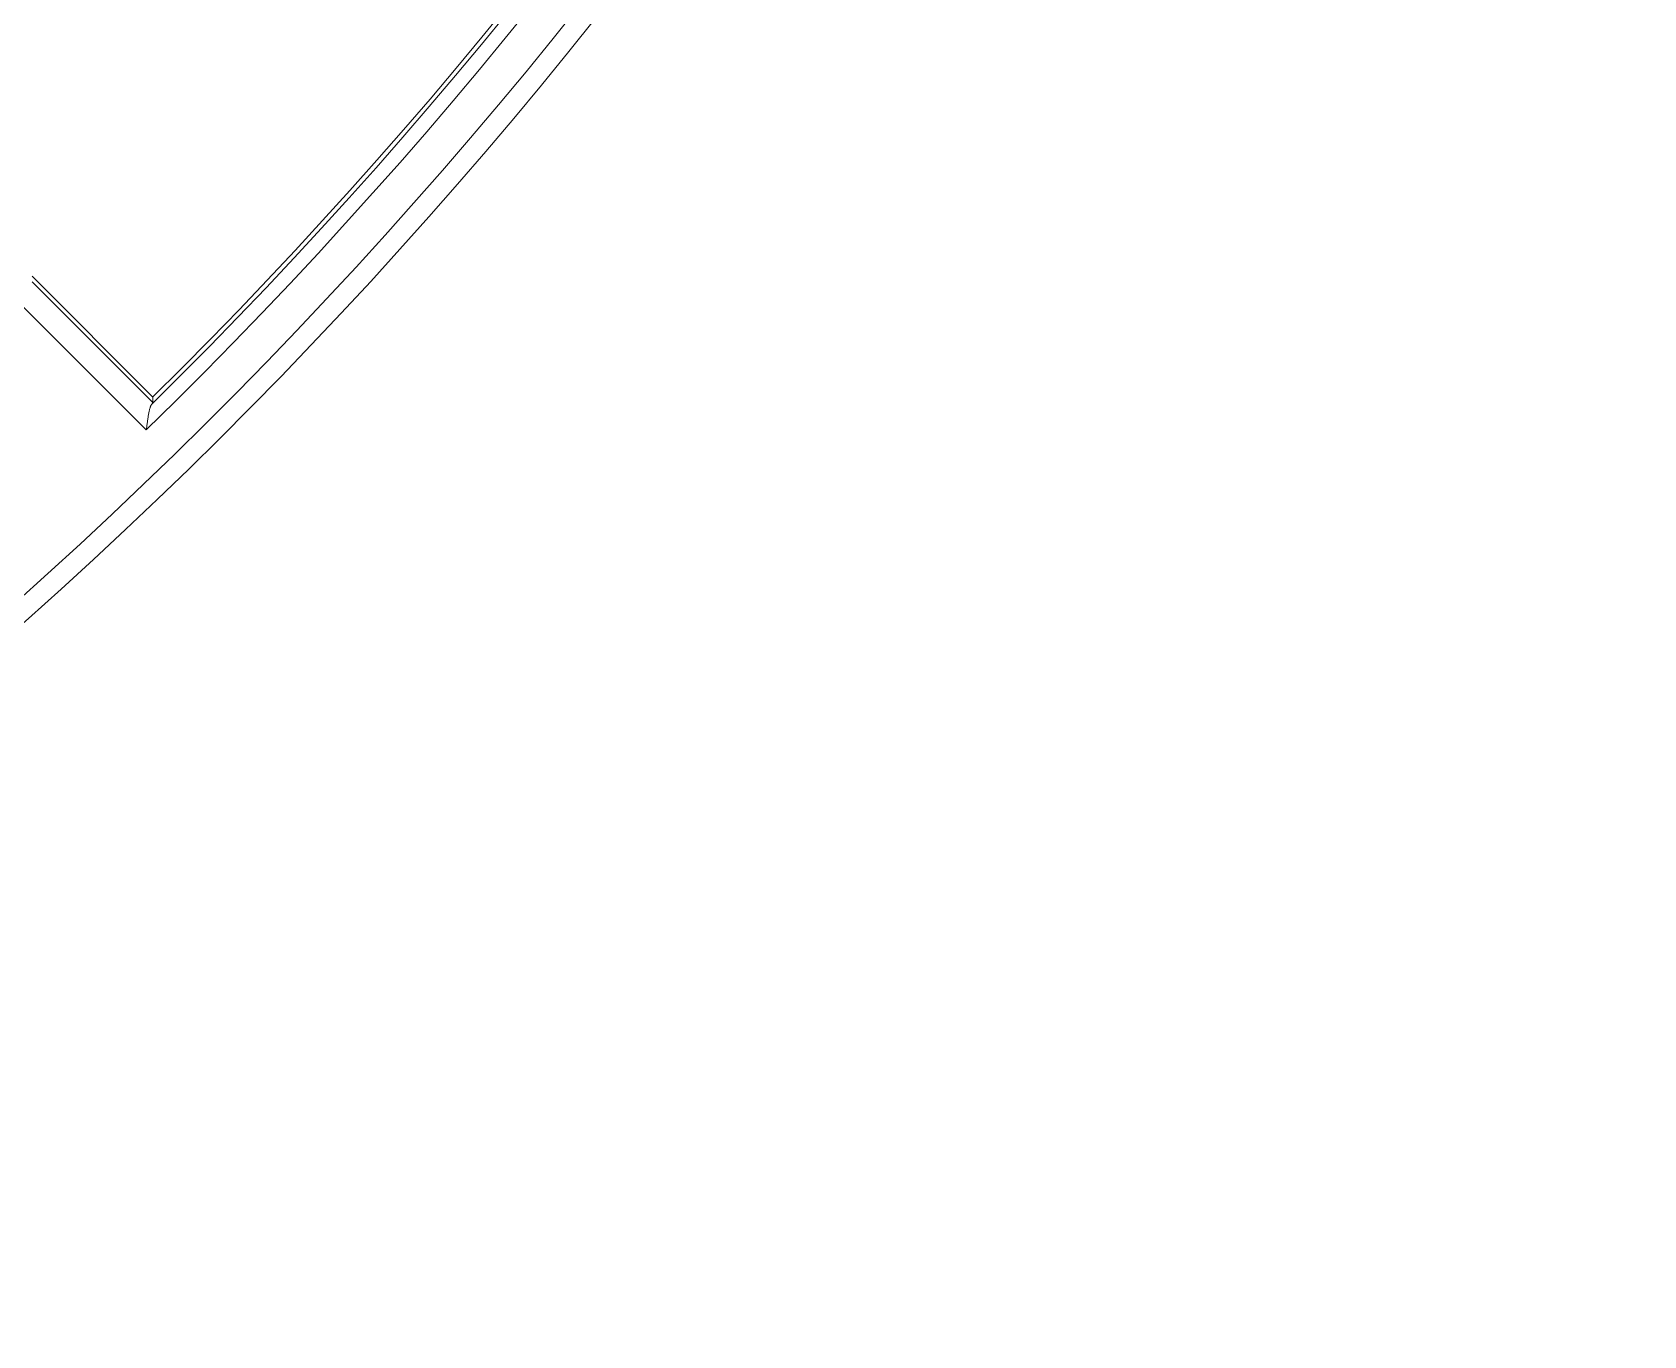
# Model space of a CAD drawing. Header units: millimetres. Extents: x 559 to 1112, y 323 to 643.
# Drawn here: x 786.19 to 819.75, y 403.31 to 430.45 of the extents above; entities that cross this region are included whole.
import ezdxf

# ---------------------------------------------------------------- set-up
doc = ezdxf.new("R2010")
doc.units = ezdxf.units.MM
doc.layers.add('core', color=7, linetype='Continuous', lineweight=20)

msp = doc.modelspace()

# ---------------------------------------------------------------- linework, layer by layer
at = {"layer": 'core', "lineweight": 13}
for p, q in [((786.188, 425.256), (788.702, 422.742)), ((786.189, 425.369), (788.702, 422.855)), ((788.563, 422.17), (785.832, 424.901))]:
    msp.add_line(p, q, dxfattribs=at)
for centre, radius, start, end in [((719.145, 493.318), 100.6, 305.96599, 77.45703), ((719.145, 493.318), 100.175, 305.97379, 77.45703), ((719.145, 493.318), 99.403, 314.29502, 77.77562), ((719.145, 493.318), 99.011, 314.62948, 77.83606), ((719.145, 493.318), 99.101, 314.55525, 77.77562), ((719.145, 487.282), 85.99, 282.44405, 347.55593), ((719.145, 487.282), 84.657, 283.17659, 346.81803)]:
    msp.add_arc(centre, radius, start, end, dxfattribs=at)
for points in [[(788.702, 422.742), (788.702, 422.78), (788.702, 422.818), (788.702, 422.855)], [(788.702, 422.742), (788.702, 422.739), (788.697, 422.73), (788.684, 422.712), (788.674, 422.701)]]:
    msp.add_open_spline(points, degree=3, dxfattribs=at)
msp.add_open_spline([(788.674, 422.701), (788.667, 422.692), (788.66, 422.679), (788.651, 422.657), (788.648, 422.649), (788.642, 422.631), (788.64, 422.622), (788.632, 422.593), (788.627, 422.572), (788.62, 422.539), (788.618, 422.528), (788.613, 422.505), (788.611, 422.493), (788.605, 422.457), (788.601, 422.432), (788.593, 422.382), (788.589, 422.356), (788.582, 422.303), (788.578, 422.277), (788.573, 422.237), (788.57, 422.217), (788.567, 422.197), (788.565, 422.183), (788.564, 422.177), (788.563, 422.17)], degree=3, knots=[0, 0, 0, 0, 0.125, 0.125, 0.1875, 0.1875, 0.25, 0.25, 0.375, 0.375, 0.4375, 0.4375, 0.5, 0.5, 0.625, 0.625, 0.75, 0.75, 0.875, 0.875, 0.9375, 0.96875, 0.96875, 1, 1, 1, 1], dxfattribs=at)

doc.saveas('drawing.dxf')
